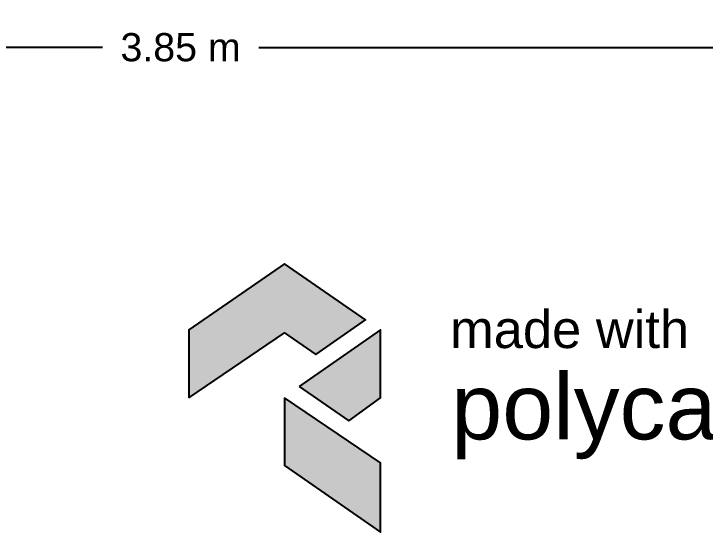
# Model space of a CAD drawing. Header units: metres. Extents: x -3.1 to 3, y -13.3 to 13.4.
# Drawn here: x -1.428 to 0.633, y -13.279 to -11.734 of the extents above; entities that cross this region are included whole.
import ezdxf

# ---------------------------------------------------------------- set-up
doc = ezdxf.new("R2010")
doc.units = ezdxf.units.M
doc.header["$MEASUREMENT"] = 0
doc.layers.add('Poly-DimensionsExterior', color=255, linetype='Continuous')
doc.layers.add('Poly-Logo', color=255, linetype='Continuous')
doc.styles.get("Standard").update_dxf_attribs({"font": 'arial.ttf'})

msp = doc.modelspace()

# ---------------------------------------------------------------- hatches: boundary and pattern name
at = {"layer": 'Poly-Logo'}
h = msp.add_hatch(color=255, dxfattribs=at)
h.dxf.hatch_style = 1
h.paths.add_polyline_path([(-0.906548, -12.879334), (-0.906548, -12.879334), (-0.620834, -12.685232), (-0.5277, -12.749576), (-0.379318, -12.646627), (-0.620834, -12.479334), (-0.906548, -12.676653)])
h = msp.add_hatch(color=255, dxfattribs=at)
h.dxf.hatch_style = 1
h.paths.add_polyline_path([(-0.577161, -12.845018), (-0.428779, -12.947967), (-0.335119, -12.879334), (-0.335119, -12.676653)])
h = msp.add_hatch(color=255, dxfattribs=at)
h.dxf.hatch_style = 1
h.paths.add_polyline_path([(-0.620834, -12.879334), (-0.620834, -13.080943), (-0.335119, -13.279334), (-0.335119, -13.072364)])

# ---------------------------------------------------------------- linework, layer by layer
at = {"layer": 'Poly-DimensionsExterior', "color": 255}
for points in [[(-1.164292, -11.834335), (-2.855273, -11.834335), (-2.855273, -11.734335)], [(-0.697744, -11.834335), (0.993237, -11.834335), (0.993237, -11.734335)]]:
    msp.add_lwpolyline(points, dxfattribs=at)
at = {"layer": 'Poly-Logo', "color": 255}
for points in [[(-0.906548, -12.879334), (-0.906548, -12.879334), (-0.620834, -12.685232), (-0.5277, -12.749576), (-0.379318, -12.646627), (-0.620834, -12.479334), (-0.906548, -12.676653), (-0.906548, -12.879334)], [(-0.577161, -12.845018), (-0.428779, -12.947967), (-0.335119, -12.879334), (-0.335119, -12.676653), (-0.577161, -12.845018)], [(-0.620834, -12.879334), (-0.620834, -13.080943), (-0.335119, -13.279334), (-0.335119, -13.072364), (-0.620834, -12.879334)]]:
    msp.add_lwpolyline(points, dxfattribs=at)

# ---------------------------------------------------------------- texts
at = {"layer": 'Poly-DimensionsExterior', "color": 255, "insert": (-0.931018, -11.834334), "char_height": 0.084, "width": 0.41328, "attachment_point": 5}
msp.add_mtext('\\A1;3.85 m', dxfattribs=at)
at = {"layer": 'Poly-Logo', "color": 255, "attachment_point": 5}
for s, insert, char_height, width in [('\\A1;made with', (0.229087, -12.675334), 0.112, 0.82656), ('\\A1;polycam', (0.385714, -12.934334), 0.196, 1.12504)]:
    msp.add_mtext(s, dxfattribs=dict(at, insert=insert, char_height=char_height, width=width))

doc.saveas('drawing.dxf')
